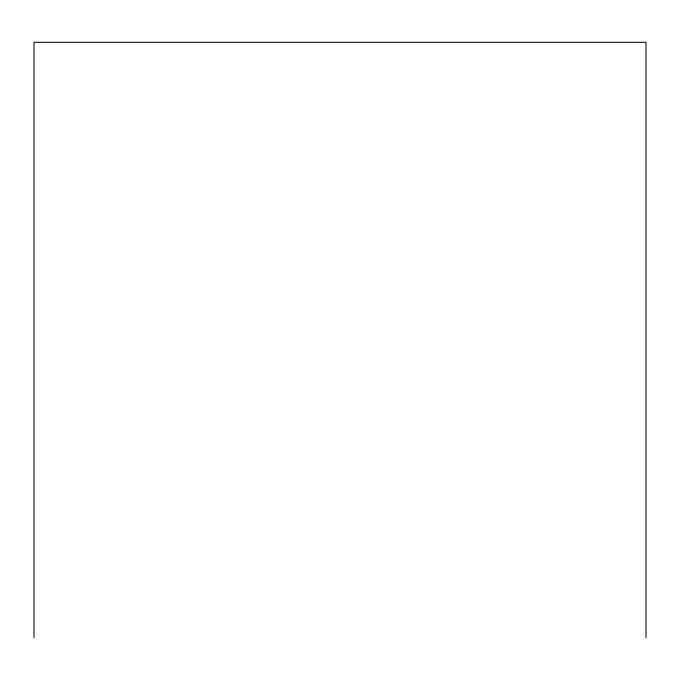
<?xml version="1.0" encoding="UTF-8"?>
<svg xmlns="http://www.w3.org/2000/svg" width="680" height="680" viewBox="0 0 680 680"><rect width="100%" height="100%" fill="white"/><g stroke="black" fill="none" stroke-linecap="round" stroke-linejoin="round"><path stroke-width="1.02" d="M646 637.721L646 42.279L34 42.279L34 637.721"/></g></svg>
